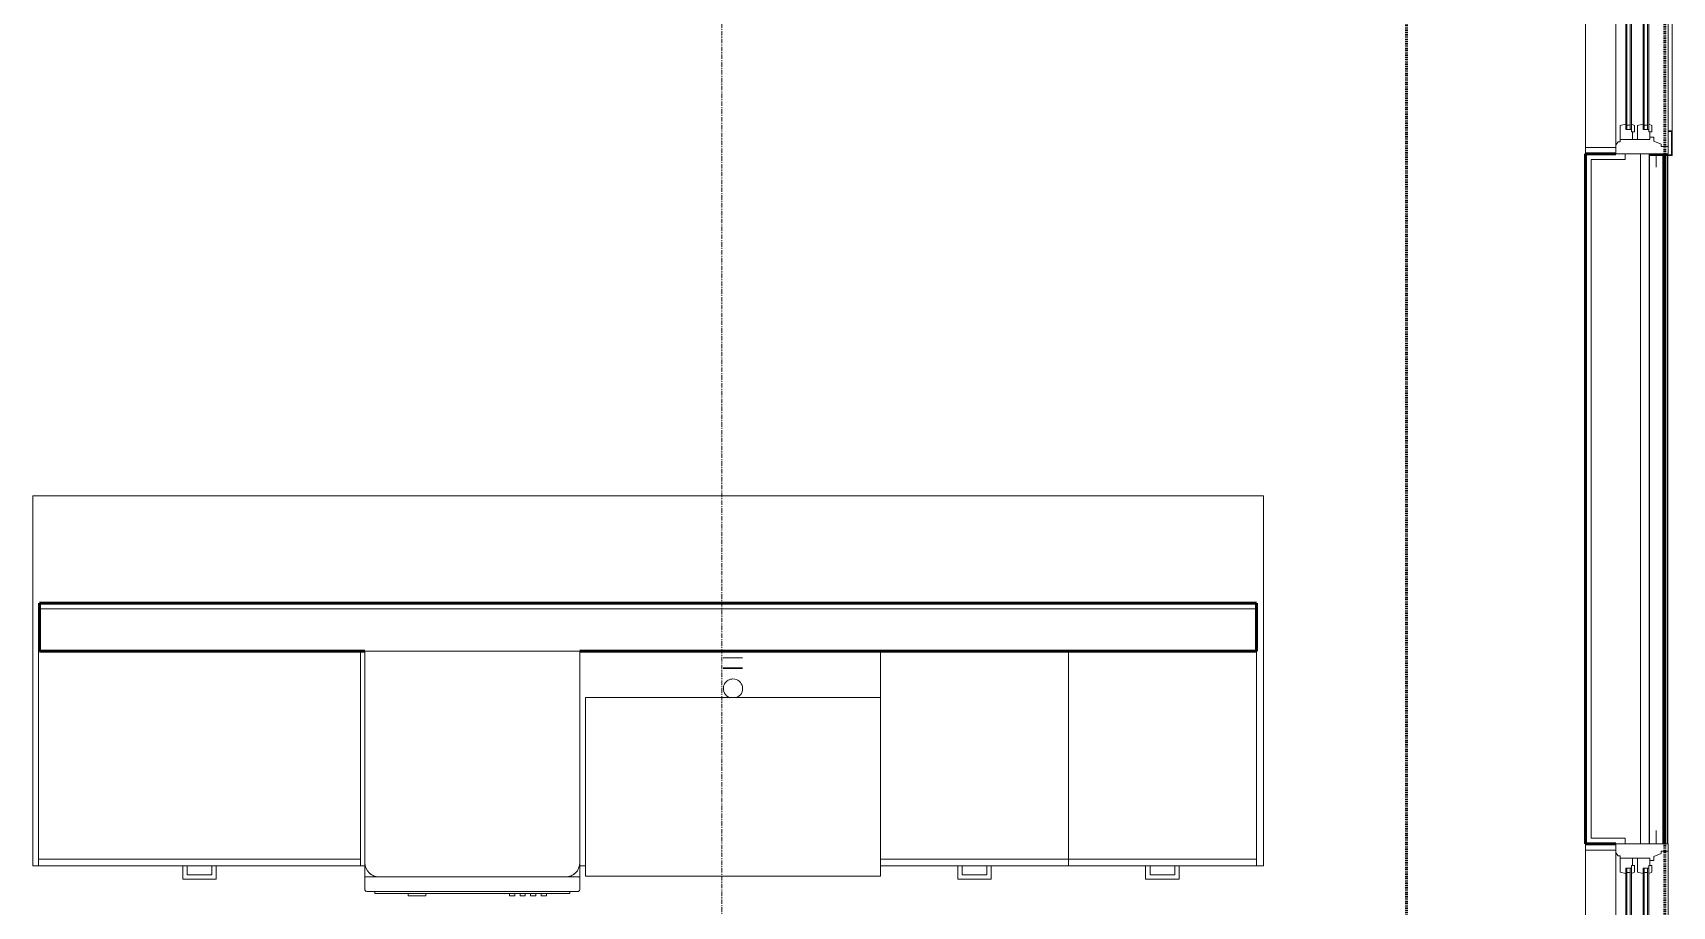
# Model space of a CAD drawing. Header units: inches. Extents: x -4235 to -464, y 9767 to 12359.
# Drawn here: x -2250.3 to -2067.1, y 11925.4 to 12023.1 of the extents above; entities that cross this region are included whole.
import ezdxf

# ---------------------------------------------------------------- set-up
doc = ezdxf.new("R2010")
doc.units = ezdxf.units.IN
doc.header["$MEASUREMENT"] = 0
doc.linetypes.add('Dash 1_16_', pattern=[0.125, 0.0625, -0.0625])
doc.linetypes.add('Grid Line 1_2_', pattern=[0.875, 0.5, -0.125, 0.125, -0.125])
for name, color, linetype, lineweight in [('0-1', 7, 'Continuous', 5), ('0-2', 10, 'Continuous', 9), ('A-GLAZ-1', 151, 'Continuous', 9), ('A-GLAZ-2', 151, 'Continuous', 20), ('A-GLAZ-CWMG', 51, 'Continuous', 9), ('A-WALL', 113, 'Continuous', 13), ('A-WALL-1', 7, 'Continuous', 50), ('A-WALL-2', 250, 'Continuous', 13), ('A-WALL-4', 254, 'Continuous', 9), ('A-WALL-5', 113, 'Continuous', 9), ('A-WALL-6', 113, 'Continuous', 50), ('C-PROP-LINE-1', 91, 'Dash 1_16_', 50), ('P-SANR-FIXT-1', 10, 'Continuous', 9), ('P-SANR-FIXT-2', 254, 'Continuous', 9), ('Q-CASE-2', 10, 'Continuous', 9), ('Q-SPCQ-1', 10, 'Continuous', 9), ('S-GRID-1', 1, 'Grid Line 1_2_', 9)]:
    doc.layers.add(name, color=color, linetype=linetype, lineweight=lineweight)

# ---------------------------------------------------------------- blocks, each defined once
blk = doc.blocks.new('Dishwasher_15404 - 34_ counter-547918-BACKGROUND - RCP - 2ND FLOOR')
at = {"layer": 'Q-SPCQ-1'}
for p, q in [((0, 24), (23.68, 24)), ((0, 0), (0, 24)), ((23.68, 24), (25.25, 24)), ((25.25, 24), (26.68, 24)), ((25.25, 24), (25.25, 22.43)), ((25.25, 22.43), (25.25, 1.57)), ((26.87, 23.8), (26.87, 0.2)), ((26.87, 22.91), (27.12, 22.91)), ((27.12, 21.39), (27.12, 22.91)), ((27.12, 20.19), (27.12, 21.39)), ((27.12, 20.28), (27.37, 20.28)), ((27.12, 3.81), (27.12, 20.19)), ((27.37, 19.69), (27.37, 20.28)), ((27.12, 19.69), (27.37, 19.69)), ((27.12, 19.1), (27.37, 19.1)), ((27.12, 18.51), (27.37, 18.51)), ((27.37, 18.51), (27.37, 19.1)), ((27.12, 17.92), (27.37, 17.92)), ((27.12, 17.33), (27.37, 17.33)), ((27.12, 16.74), (27.37, 16.74)), ((27.37, 17.33), (27.37, 17.92)), ((27.37, 16.15), (27.37, 16.74)), ((27.12, 16.15), (27.37, 16.15)), ((27.37, 6.79), (27.12, 6.79)), ((27.37, 5.81), (27.37, 6.79)), ((27.37, 4.82), (27.37, 5.81)), ((27.12, 4.82), (27.37, 4.82)), ((27.12, 2.61), (27.12, 3.81)), ((27.12, 1.09), (27.12, 2.61)), ((23.68, 0), (0, 0)), ((25.25, 1.57), (25.25, 0)), ((26.87, 1.09), (27.12, 1.09)), ((25.25, 0), (23.68, 0)), ((26.68, 0), (25.25, 0))]:
    blk.add_line(p, q, dxfattribs=at)
for centre, radius, start, end in [((23.68, 22.43), 1.57, 360, 90), ((26.68, 23.8), 0.197, 360, 90), ((23.68, 22.43), 1.57, 32.077, 42.3359), ((23.68, 22.43), 1.57, 17.8182, 27.5266), ((23.68, 22.43), 1.57, 360, 13.6425), ((23.68, 1.57), 1.57, 270, 360), ((23.68, 1.57), 1.57, 317.6641, 327.923), ((23.68, 1.57), 1.57, 332.4734, 342.1818), ((23.68, 1.57), 1.57, 346.3575, 360), ((26.68, 0.2), 0.197, 270, 360), ((26.68, 0.2), 0.197, 270, 345)]:
    blk.add_arc(centre, radius, start, end, dxfattribs=at)
blk = doc.blocks.new('Base Cabinet 3 Drawer 230 - Base Cabinet 3 Drawer 230 21_-2578998-BACKGROUND - RCP - 2ND FLOOR')
at = {"layer": 'Q-CASE-2'}
for p, q in [((-9.76, 24), (11.24, 24)), ((-9.76, 23.25), (-9.76, 24)), ((-1.14, 24), (-1.14, 25.5)), ((-1.14, 25.5), (2.61, 25.5)), ((-1.14, 24), (-0.64, 24)), ((2.11, 25), (-0.64, 25)), ((-0.64, 24), (-0.64, 25)), ((2.11, 24), (2.11, 25)), ((2.61, 24), (2.11, 24)), ((2.61, 25.5), (2.61, 24)), ((11.24, 24), (11.24, 23.25)), ((11.24, 23.25), (-9.76, 23.25)), ((-9.76, 23.25), (-9.76, 0)), ((11.24, 0), (11.24, 23.25)), ((-9.76, 0), (11.24, 0))]:
    blk.add_line(p, q, dxfattribs=at)
blk = doc.blocks.new('Base Cabinet 3 Drawer 230 - Base Cabinet 3 Drawer 230 36_-2567960-BACKGROUND - RCP - 2ND FLOOR')
at = {"layer": 'Q-CASE-2'}
for p, q in [((-17.26, 24), (18.74, 24)), ((-17.26, 23.25), (-17.26, 24)), ((-1.14, 24), (-1.14, 25.5)), ((-1.14, 25.5), (2.61, 25.5)), ((-1.14, 24), (-0.64, 24)), ((2.11, 25), (-0.64, 25)), ((-0.64, 24), (-0.64, 25)), ((2.11, 24), (2.11, 25)), ((2.61, 24), (2.11, 24)), ((2.61, 25.5), (2.61, 24)), ((18.74, 24), (18.74, 23.25)), ((18.74, 23.25), (-17.26, 23.25)), ((-17.26, 23.25), (-17.26, 0)), ((18.74, 0), (18.74, 23.25)), ((-17.26, 0), (18.74, 0))]:
    blk.add_line(p, q, dxfattribs=at)
blk = doc.blocks.new('kitchen_faucet_14143 - kitchen_faucet_14143-V41-BACKGROUND - RCP - 2ND FLOOR')
at = {"layer": 'P-SANR-FIXT-2'}
for p, q in [((2.26, 0.77), (2.26, 1.08)), ((2.26, 0.28), (2.26, 0.77)), ((2.26, -0.28), (2.26, 0.28)), ((2.34, 1.08), (2.34, -1.08)), ((3.44, 0.77), (3.44, 1.08)), ((3.44, -1.08), (3.44, 0.77)), ((2.26, -1.08), (2.26, -0.28))]:
    blk.add_line(p, q, dxfattribs=at)
at = {"layer": 'P-SANR-FIXT-2', "flags": 128}
blk.add_lwpolyline([(-1, 0.62), (-0.96, 0.61), (-0.92, 0.6)], dxfattribs=at)
at = {"layer": 'P-SANR-FIXT-2'}
for start, end in [(75, 159.9003), (200.0997, 0), (45, 75), (30, 45), (0, 30)]:
    blk.add_arc((0, 0), 1.08, start, end, dxfattribs=at)
blk = doc.blocks.new('Stainless Steel Farmhous Kitchen Sink - Stainless Steel Farmhous Kitchen Sink-2552578-BACKGROUND - RCP - 2ND FLOOR')
at = {"layer": 'P-SANR-FIXT-1'}
for p, q in [((-33, 22.2), (0, 22.2)), ((-33, 2.25), (-33, 22.2)), ((0, 22.2), (0, 2.25)), ((0, 2.25), (-33, 2.25))]:
    blk.add_line(p, q, dxfattribs=at)
blk = doc.blocks.new('CTR - 1st Phase - Unit Layouts_rvt-1-BACKGROUND - RCP - 2ND FLOOR')
at = {"layer": 'A-WALL-1'}
for p, q in [((-2249.58, 11953.95), (-2249.58, 11959.33)), ((-2249.58, 11959.33), (-2113.58, 11959.33)), ((-2113.58, 11959.33), (-2113.58, 11953.95)), ((-2213.21, 11953.95), (-2249.58, 11953.95)), ((-2113.58, 11953.95), (-2189.21, 11953.95))]:
    blk.add_line(p, q, dxfattribs=at)
at = {"layer": 'A-WALL-2'}
blk.add_line((-2249.58, 11958.7), (-2113.58, 11958.7), dxfattribs=at)
at = {"layer": 'A-WALL-4'}
for p, q in [((-2249.58, 11959.33), (-2249.58, 11953.95)), ((-2249.58, 11959.33), (-2113.58, 11959.33)), ((-2113.58, 11959.33), (-2113.58, 11953.95)), ((-2213.21, 11953.95), (-2249.58, 11953.95)), ((-2113.58, 11953.95), (-2189.21, 11953.95))]:
    blk.add_line(p, q, dxfattribs=at)
at = {"layer": 'A-WALL-5'}
for p, q in [((-2112.8, 11971.33), (-2250.33, 11971.33)), ((-2250.33, 11971.33), (-2250.33, 11929.95)), ((-2250.33, 11929.95), (-2250.33, 11971.33)), ((-2250.33, 11971.33), (-2112.8, 11971.33)), ((-2112.8, 11929.95), (-2112.8, 11971.33)), ((-2112.8, 11971.33), (-2112.8, 11929.95)), ((-2250.33, 11929.95), (-2233.58, 11929.95)), ((-2233.58, 11929.95), (-2250.33, 11929.95)), ((-2233.58, 11929.95), (-2233.08, 11929.95)), ((-2233.08, 11929.95), (-2230.33, 11929.95)), ((-2230.33, 11929.95), (-2233.08, 11929.95)), ((-2230.33, 11929.95), (-2229.83, 11929.95)), ((-2229.83, 11929.95), (-2213.21, 11929.95)), ((-2213.21, 11929.95), (-2229.83, 11929.95)), ((-2189.21, 11929.95), (-2188.58, 11929.95)), ((-2188.58, 11929.95), (-2189.21, 11929.95)), ((-2155.58, 11929.95), (-2146.96, 11929.95)), ((-2146.96, 11929.95), (-2155.58, 11929.95)), ((-2146.96, 11929.95), (-2146.46, 11929.95)), ((-2146.46, 11929.95), (-2143.71, 11929.95)), ((-2143.71, 11929.95), (-2146.46, 11929.95)), ((-2143.71, 11929.95), (-2143.21, 11929.95)), ((-2143.21, 11929.95), (-2125.96, 11929.95)), ((-2125.96, 11929.95), (-2143.21, 11929.95)), ((-2125.96, 11929.95), (-2125.46, 11929.95)), ((-2125.46, 11929.95), (-2122.71, 11929.95)), ((-2122.71, 11929.95), (-2125.46, 11929.95)), ((-2122.71, 11929.95), (-2122.21, 11929.95)), ((-2122.21, 11929.95), (-2112.8, 11929.95)), ((-2112.8, 11929.95), (-2122.21, 11929.95))]:
    blk.add_line(p, q, dxfattribs=at)
at = {"layer": '0-2'}
for name, p, rotation in [('Base Cabinet 3 Drawer 230 - Base Cabinet 3 Drawer 230 36_-2567960-BACKGROUND - RCP - 2ND FLOOR', (-2230.97, 11953.95), 180), ('Dishwasher_15404 - 34_ counter-547918-BACKGROUND - RCP - 2ND FLOOR', (-2213.21, 11953.95), 269.9999999998328), ('Base Cabinet 3 Drawer 230 - Base Cabinet 3 Drawer 230 21_-2578998-BACKGROUND - RCP - 2ND FLOOR', (-2144.35, 11953.95), 180), ('Base Cabinet 3 Drawer 230 - Base Cabinet 3 Drawer 230 21_-2578998-BACKGROUND - RCP - 2ND FLOOR', (-2123.35, 11953.95), 180), ('kitchen_faucet_14143 - kitchen_faucet_14143-V41-BACKGROUND - RCP - 2ND FLOOR', (-2172.08, 11949.76), 89.99999999997046), ('Stainless Steel Farmhous Kitchen Sink - Stainless Steel Farmhous Kitchen Sink-2552578-BACKGROUND - RCP - 2ND FLOOR', (-2188.58, 11951), 180)]:
    blk.add_blockref(name, p, dxfattribs=dict(at, rotation=rotation))
blk = doc.blocks.new('Basic Wall _ EXT - FIBER CEMENT - LARGE - ___-2505163-BACKGROUND - RCP - 2ND FLOOR')
at = {"layer": 'A-WALL-5'}
for p, q in [((-2069.67, 12009.58), (-2069.67, 11932.4)), ((-2069.67, 11932.4), (-2069.67, 12009.58)), ((-2069.64, 11932.4), (-2069.64, 12009.58)), ((-2069.64, 11932.4), (-2069.64, 12009.58)), ((-2067.63, 12009.58), (-2067.63, 11932.4)), ((-2067.63, 11932.4), (-2067.63, 12009.58)), ((-2067.6, 11932.4), (-2067.6, 12009.58)), ((-2067.6, 11932.4), (-2067.6, 12009.58))]:
    blk.add_line(p, q, dxfattribs=at)
blk = doc.blocks.new('Rectangular Mullion - Profile_Polycarbonate_Lower-1873244-BACKGROUND - RCP - 2ND FLOOR')
at = {"layer": 'A-GLAZ-CWMG'}
for p, q in [((-2069.31, 12114.34), (-2069.61, 12114.34)), ((-2069.61, 12114.34), (-2069.61, 12086)), ((-2067.92, 12114.34), (-2069.3, 12114.34)), ((-2067.63, 12114.34), (-2067.92, 12114.34)), ((-2067.11, 12114.34), (-2067.6, 12114.34)), ((-2067.11, 12012.14), (-2067.11, 12114.34)), ((-2069.61, 12047.98), (-2069.61, 12047.62)), ((-2067.55, 12012.14), (-2067.11, 12012.14))]:
    blk.add_line(p, q, dxfattribs=at)
blk = doc.blocks.new('Rectangular Mullion - Profile_Polycarbonate_right-2704981-BACKGROUND - RCP - 2ND FLOOR')
at = {"layer": 'A-GLAZ-CWMG'}
for p, q in [((-2.75, 0.85), (-2.75, 1.29)), ((-2.75, 1.29), (0, 1.29)), ((-0.06, 1.22), (-2.69, 1.22)), ((-2.69, 1.22), (-2.69, 0.85)), ((-0.06, 0.8), (-0.06, 1.22)), ((-0.06, 0.47), (-0.06, 0.77)), ((-0.06, 0.22), (-0.06, 0.47)), ((-0.06, -1.15), (-0.06, 0.22)), ((0, 1.29), (0, 0.8)), ((0, 0.77), (0, 0.47)), ((0, 0.47), (0, 0.22)), ((0, 0.22), (0, -1.21)), ((-0.19, -1.15), (-0.06, -1.15)), ((0, -1.21), (-0.19, -1.21))]:
    blk.add_line(p, q, dxfattribs=at)
blk = doc.blocks.new('Window-Double_Hung-Andersen-400_Series-Tilt_Wash - DOUBLE HUNG - REVERSE COTTAGE - 2ND FLOOR-2888385-BACKGROUND - RCP - 2ND FLOOR')
at = {"layer": 'A-GLAZ-1'}
for p, q in [((-16.29, 2.5), (-15.7, 2.5)), ((-16.29, 2.12), (-15.7, 2.12)), ((-15.82, 2.5), (-15.82, 2.12)), ((-15.7, 2.62), (15.7, 2.62)), ((-15.7, 2.5), (15.7, 2.5)), ((-15.7, 2.12), (15.7, 2.12)), ((-15.7, 2), (15.7, 2)), ((16.29, 2.5), (15.7, 2.5)), ((16.29, 2.12), (15.7, 2.12)), ((15.82, 2.5), (15.82, 2.12)), ((-16.29, 0.56), (-15.7, 0.56)), ((-16.29, 0.19), (-15.7, 0.19)), ((-15.82, 0.56), (-15.82, 0.19)), ((-15.7, 0.69), (15.7, 0.69)), ((-15.7, 0.56), (15.7, 0.56)), ((-15.7, 0.19), (15.7, 0.19)), ((-15.7, 0.06), (15.7, 0.06)), ((16.29, 0.56), (15.7, 0.56)), ((16.29, 0.19), (15.7, 0.19)), ((15.82, 0.56), (15.82, 0.19)), ((18.95, -1.06), (-18.95, -1.06)), ((-18.95, -1.06), (-18.95, -4.44)), ((-18.32, -1.06), (-18.32, -4.44)), ((18.32, -1.06), (18.32, -4.44)), ((18.95, -4.44), (18.95, -1.06)), ((-19.01, -2.44), (-19.01, -3.94)), ((-19.01, -2.44), (-18.95, -2.44)), ((18.95, -2.44), (19.01, -2.44)), ((19.01, -3.94), (19.01, -2.44)), ((-19.01, -3.94), (-18.95, -3.94)), ((-18.95, -4.44), (18.95, -4.44)), ((18.95, -3.94), (19.01, -3.94))]:
    blk.add_line(p, q, dxfattribs=at)
at = {"layer": 'A-GLAZ-2'}
for p, q in [((19.01, 4.81), (-19.01, 4.81)), ((-19.01, 4.81), (-19.01, -1.06)), ((-18.2, 4.81), (-18.2, 4)), ((-18.2, 4), (-17.92, 4)), ((-17.92, 4), (-17.61, 3.19)), ((17.92, 4), (17.61, 3.19)), ((18.2, 4), (17.92, 4)), ((18.2, 4.81), (18.2, 4)), ((19.01, -1.06), (19.01, 4.81)), ((-19.01, 3.44), (-20.51, 3.44)), ((-17.61, 3.19), (-17.14, 3.19)), ((-17.42, 2.75), (-16.57, 2.75)), ((-17.42, 2.75), (-17.42, -0.56)), ((-17.14, 3.19), (-17.14, 2.75)), ((-15.86, 2.97), (-16.57, 2.97)), ((-16.57, 2.62), (-16.57, 2.97)), ((-15.7, 2.62), (-16.57, 2.62)), ((-16.29, 2.62), (-16.29, 2)), ((-15.7, 2), (-16.29, 2)), ((-15.86, 2.97), (-15.7, 2.62)), ((-15.86, 1.37), (-15.7, 2)), ((15.86, 2.97), (15.7, 2.62)), ((15.7, 2.62), (16.57, 2.62)), ((15.7, 2), (16.29, 2)), ((15.86, 1.37), (15.7, 2)), ((15.86, 2.97), (16.57, 2.97)), ((16.29, 2.62), (16.29, 2)), ((16.57, 2.62), (16.57, 2.97)), ((17.42, 2.75), (16.57, 2.75)), ((17.14, 3.19), (17.14, 2.75)), ((17.61, 3.19), (17.14, 3.19)), ((17.42, 2.75), (17.42, -0.56)), ((19.01, 3.44), (20.51, 3.44)), ((-17.42, 1.37), (-15.86, 1.37)), ((-17.42, 0.81), (-16.57, 0.81)), ((-15.86, 1.03), (-16.57, 1.03)), ((-16.57, 0.69), (-16.57, 1.03)), ((-15.7, 0.69), (-16.57, 0.69)), ((-16.29, 0.69), (-16.29, 0.06)), ((-15.7, 0.06), (-16.29, 0.06)), ((-15.86, 1.03), (-15.7, 0.69)), ((-15.86, -0.56), (-15.7, 0.06)), ((15.86, 1.03), (15.7, 0.69)), ((15.7, 0.69), (16.57, 0.69)), ((15.7, 0.06), (16.29, 0.06)), ((15.86, -0.56), (15.7, 0.06)), ((17.42, 1.37), (15.86, 1.37)), ((15.86, 1.03), (16.57, 1.03)), ((16.29, 0.69), (16.29, 0.06)), ((16.57, 0.69), (16.57, 1.03)), ((17.42, 0.81), (16.57, 0.81)), ((-19.01, -1.06), (19.01, -1.06)), ((-17.67, -0.78), (-18, -1.06)), ((-17.67, -0.78), (-17.67, -0.56)), ((-17.67, -0.56), (-15.86, -0.56)), ((17.67, -0.56), (15.86, -0.56)), ((17.67, -0.78), (17.67, -0.56)), ((17.67, -0.78), (18, -1.06))]:
    blk.add_line(p, q, dxfattribs=at)
blk = doc.blocks.new('Family - ___-2835860-BACKGROUND - RCP - 2ND FLOOR')
at = {"layer": 'C-PROP-LINE-1'}
blk.add_line((-2067.92, 11247.39), (-2067.92, 12118.59), dxfattribs=at)
blk = doc.blocks.new('Family - ___-2835903-BACKGROUND - RCP - 2ND FLOOR')
at = {"layer": 'C-PROP-LINE-1'}
blk.add_line((-2096.82, 11276.29), (-2096.82, 12089.69), dxfattribs=at)
blk = doc.blocks.new('Family - ___-2835932-BACKGROUND - RCP - 2ND FLOOR')
at = {"layer": 'C-PROP-LINE-1'}
blk.add_line((-2067.92, 11247.39), (-2067.92, 12118.59), dxfattribs=at)

msp = doc.modelspace()

# ---------------------------------------------------------------- linework, layer by layer
at = {"layer": 'A-WALL'}
for p, q in [((-2076.17, 12008.95), (-2072.36, 12008.95)), ((-2076.17, 11933.03), (-2076.17, 12008.95)), ((-2072.36, 12009.58), (-2072.36, 12008.95)), ((-2070.67, 12009.58), (-2070.67, 11932.4)), ((-2069.67, 12009.58), (-2069.67, 11932.4)), ((-2068.17, 12009.58), (-2068.17, 11932.4)), ((-2072.36, 11933.03), (-2076.17, 11933.03)), ((-2072.36, 11933.03), (-2072.36, 11932.4))]:
    msp.add_line(p, q, dxfattribs=at)
at = {"layer": 'A-WALL-5'}
for p, q in [((-2076.8, 12009.58), (-2076.8, 12009.64)), ((-2076.8, 12009.58), (-2076.42, 12009.58)), ((-2076.42, 12009.64), (-2076.42, 12009.58)), ((-2069.64, 12009.58), (-2069.67, 12009.58)), ((-2076.8, 11932.4), (-2076.8, 11932.34))]:
    msp.add_line(p, q, dxfattribs=at)
at = {"layer": 'A-WALL-6'}
for p, q in [((-2076.8, 11932.4), (-2076.8, 12009.58)), ((-2076.8, 12009.58), (-2073.42, 12009.58)), ((-2067.92, 12009.58), (-2067.92, 11932.4)), ((-2073.42, 11932.4), (-2076.8, 11932.4))]:
    msp.add_line(p, q, dxfattribs=at)
at = {"layer": 'S-GRID-1'}
msp.add_line((-2173.32, 9836.18), (-2173.32, 12309.48), dxfattribs=at)

# ---------------------------------------------------------------- block references
at = {"layer": '0-1'}
msp.add_blockref('CTR - 1st Phase - Unit Layouts_rvt-1-BACKGROUND - RCP - 2ND FLOOR', (0, 0), dxfattribs=at)
at = {"layer": 'A-GLAZ-1', "rotation": 269.9999999999999}
for p in [(-2072.36, 12028.59), (-2072.36, 11913.39)]:
    msp.add_blockref('Window-Double_Hung-Andersen-400_Series-Tilt_Wash - DOUBLE HUNG - REVERSE COTTAGE - 2ND FLOOR-2888385-BACKGROUND - RCP - 2ND FLOOR', p, dxfattribs=at)
at = {"layer": 'A-GLAZ-CWMG'}
msp.add_blockref('Rectangular Mullion - Profile_Polycarbonate_Lower-1873244-BACKGROUND - RCP - 2ND FLOOR', (0, 0), dxfattribs=at)
at = {"layer": 'A-GLAZ-CWMG', "rotation": 270}
msp.add_blockref('Rectangular Mullion - Profile_Polycarbonate_right-2704981-BACKGROUND - RCP - 2ND FLOOR', (-2068.4, 12009.39), dxfattribs=at)
at = {"layer": 'A-WALL-5'}
msp.add_blockref('Basic Wall _ EXT - FIBER CEMENT - LARGE - ___-2505163-BACKGROUND - RCP - 2ND FLOOR', (0, 0), dxfattribs=at)
at = {"layer": 'C-PROP-LINE-1'}
for name in ['Family - ___-2835860-BACKGROUND - RCP - 2ND FLOOR', 'Family - ___-2835932-BACKGROUND - RCP - 2ND FLOOR', 'Family - ___-2835903-BACKGROUND - RCP - 2ND FLOOR']:
    msp.add_blockref(name, (0, 0), dxfattribs=at)

doc.saveas('drawing.dxf')
